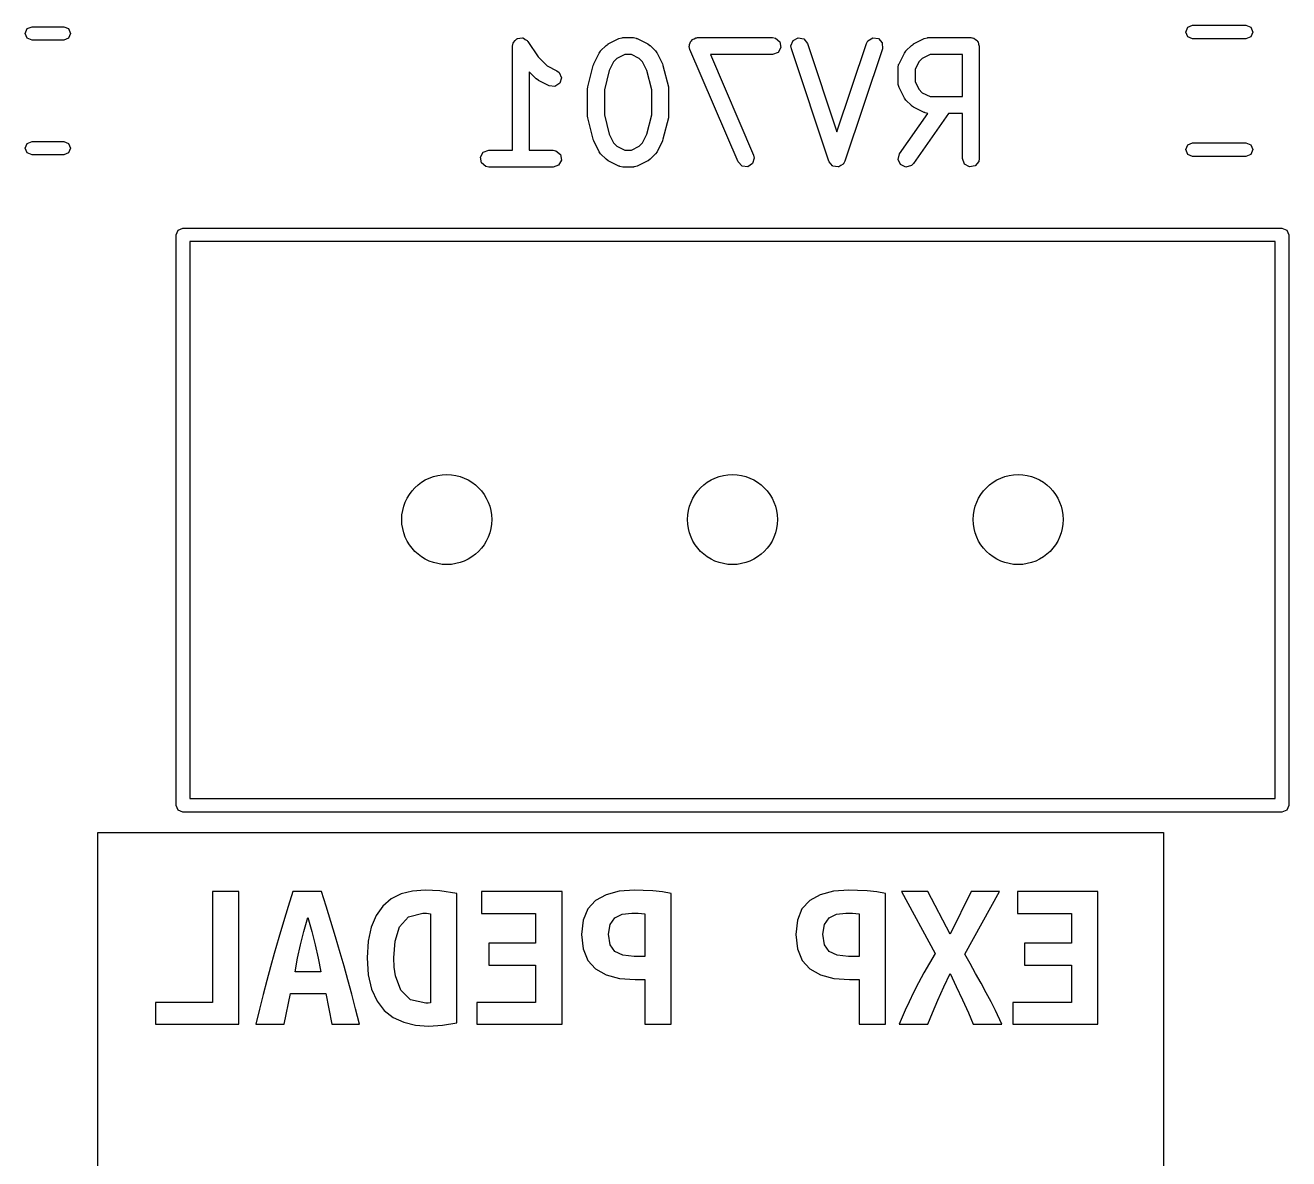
# Model space of a CAD drawing. Extents: x 109 to 192, y -153 to -42.
# Drawn here: x 110.54 to 121.78, y -81.37 to -71.3 of the extents above; entities that cross this region are included whole.
import ezdxf

# ---------------------------------------------------------------- set-up
doc = ezdxf.new("R2010")
doc.units = 0
doc.layers.add('BLACK', color=7, linetype='CONTINUOUS')

msp = doc.modelspace()

# ---------------------------------------------------------------- linework, layer by layer
at = {"layer": 'BLACK', "linetype": 'CONTINUOUS'}
for p, q in [((110.561, -71.3296), (110.603, -71.312)), ((110.603, -71.312), (110.885, -71.312)), ((110.885, -71.312), (110.927, -71.3296)), ((120.861, -71.3595), (120.878, -71.3171)), ((120.878, -71.3171), (120.921, -71.2995)), ((120.921, -71.2995), (121.395, -71.2995)), ((121.395, -71.2995), (121.438, -71.3171)), ((121.438, -71.3171), (121.455, -71.3595)), ((110.543, -71.372), (110.561, -71.3296)), ((110.561, -71.4144), (110.543, -71.372)), ((110.603, -71.432), (110.561, -71.4144)), ((110.885, -71.432), (110.603, -71.432)), ((110.927, -71.4144), (110.885, -71.432)), ((110.927, -71.3296), (110.945, -71.372)), ((110.945, -71.372), (110.927, -71.4144)), ((114.898, -71.4361), (114.912, -71.4194)), ((114.912, -71.4194), (114.916, -71.4187)), ((114.916, -71.4187), (114.919, -71.4157)), ((114.919, -71.4157), (114.941, -71.4143)), ((114.941, -71.4143), (114.962, -71.4105)), ((114.962, -71.4105), (114.966, -71.4127)), ((114.966, -71.4127), (114.97, -71.4124)), ((114.97, -71.4124), (114.988, -71.4253)), ((114.988, -71.4253), (115.006, -71.4362)), ((115.725, -71.4649), (115.82, -71.4173)), ((115.82, -71.4173), (115.845, -71.4099)), ((115.845, -71.4099), (115.85, -71.4109)), ((115.85, -71.4109), (115.854, -71.4094)), ((115.854, -71.4094), (115.949, -71.4094)), ((115.949, -71.4094), (115.975, -71.4139)), ((115.975, -71.4139), (115.978, -71.4168)), ((115.978, -71.4168), (115.983, -71.4173)), ((115.983, -71.4173), (116.078, -71.4649)), ((116.46, -71.4395), (116.468, -71.4346)), ((116.468, -71.4346), (116.472, -71.4269)), ((116.472, -71.4269), (116.489, -71.4209)), ((116.489, -71.4209), (116.503, -71.4114)), ((116.503, -71.4114), (116.512, -71.4124)), ((116.512, -71.4124), (116.52, -71.4094)), ((116.52, -71.4094), (117.187, -71.4094)), ((117.187, -71.4094), (117.213, -71.4139)), ((117.213, -71.4139), (117.252, -71.4469)), ((117.35, -71.4823), (117.369, -71.4346)), ((117.369, -71.4346), (117.414, -71.4102)), ((117.414, -71.4102), (117.464, -71.4205)), ((117.464, -71.4205), (117.496, -71.4607)), ((118.033, -71.4378), (118.077, -71.4109)), ((118.077, -71.4109), (118.128, -71.4184)), ((118.128, -71.4184), (118.162, -71.4568)), ((118.439, -71.4649), (118.535, -71.4173)), ((118.535, -71.4173), (118.56, -71.4099)), ((118.56, -71.4099), (118.564, -71.4109)), ((118.564, -71.4109), (118.568, -71.4094)), ((118.568, -71.4094), (118.949, -71.4094)), ((118.949, -71.4094), (118.959, -71.4111)), ((118.959, -71.4111), (118.962, -71.4105)), ((118.962, -71.4105), (118.965, -71.4122)), ((118.965, -71.4122), (118.975, -71.4139)), ((118.975, -71.4139), (118.99, -71.4264)), ((118.99, -71.4264), (119.006, -71.4362)), ((120.878, -71.4019), (120.861, -71.3595)), ((120.921, -71.4195), (120.878, -71.4019)), ((121.395, -71.4195), (120.921, -71.4195)), ((121.438, -71.4019), (121.395, -71.4195)), ((121.455, -71.3595), (121.438, -71.4019)), ((114.874, -71.4844), (114.879, -71.4587)), ((114.874, -72.4094), (114.874, -71.4844)), ((114.879, -71.4587), (114.881, -71.4554)), ((114.881, -71.4554), (114.882, -71.4511)), ((114.882, -71.4511), (114.898, -71.4361)), ((115.006, -71.4362), (115.008, -71.4402)), ((115.008, -71.4402), (115.011, -71.4428)), ((115.011, -71.4428), (115.103, -71.5795)), ((115.596, -71.6413), (115.644, -71.5461)), ((115.644, -71.5461), (115.657, -71.5281)), ((115.657, -71.5281), (115.658, -71.5266)), ((115.658, -71.5266), (115.706, -71.479)), ((115.706, -71.479), (115.724, -71.4661)), ((115.724, -71.4661), (115.725, -71.4649)), ((116.078, -71.4649), (116.096, -71.4783)), ((116.096, -71.4783), (116.097, -71.479)), ((116.097, -71.479), (116.145, -71.5266)), ((116.145, -71.5266), (116.158, -71.545)), ((116.158, -71.545), (116.159, -71.5461)), ((116.159, -71.5461), (116.207, -71.6413)), ((116.446, -71.4886), (116.448, -71.4801)), ((116.452, -71.5139), (116.446, -71.4886)), ((116.447, -71.4714), (116.455, -71.4562)), ((116.448, -71.4801), (116.447, -71.4714)), ((116.88, -72.5139), (116.452, -71.5139)), ((116.455, -71.4562), (116.46, -71.4395)), ((117.235, -71.5418), (117.187, -71.5594)), ((117.261, -71.4974), (117.235, -71.5418)), ((117.252, -71.4469), (117.261, -71.4974)), ((117.354, -71.5081), (117.35, -71.4823)), ((117.687, -72.5081), (117.354, -71.5081)), ((117.496, -71.4607), (117.759, -72.2472)), ((117.759, -72.2472), (118.021, -71.4607)), ((118.163, -71.5081), (117.83, -72.5081)), ((118.021, -71.4607), (118.033, -71.4378)), ((118.162, -71.4568), (118.163, -71.5081)), ((118.311, -71.6413), (118.358, -71.5461)), ((118.358, -71.5461), (118.372, -71.5281)), ((118.372, -71.5266), (118.42, -71.479)), ((118.372, -71.5281), (118.372, -71.5266)), ((118.42, -71.479), (118.438, -71.4661)), ((118.438, -71.4661), (118.439, -71.4649)), ((119.006, -71.4362), (119.009, -71.4425)), ((119.009, -71.4425), (119.014, -71.4469)), ((119.014, -71.4469), (119.017, -71.4661)), ((119.017, -71.4661), (119.024, -71.4844)), ((119.024, -71.4844), (119.024, -72.4844)), ((115.103, -71.5795), (115.184, -71.6608)), ((115.543, -71.8471), (115.591, -71.6567)), ((115.591, -71.6567), (115.596, -71.6448)), ((115.596, -71.6448), (115.596, -71.6413)), ((115.773, -71.624), (115.734, -71.701)), ((115.803, -71.5936), (115.773, -71.624)), ((115.872, -71.5594), (115.803, -71.5936)), ((115.931, -71.5594), (115.872, -71.5594)), ((116, -71.5936), (115.931, -71.5594)), ((116.03, -71.624), (116, -71.5936)), ((116.069, -71.701), (116.03, -71.624)), ((116.207, -71.6413), (116.21, -71.6537)), ((116.21, -71.6537), (116.212, -71.6567)), ((116.212, -71.6567), (116.26, -71.8471)), ((117.187, -71.5594), (116.634, -71.5594)), ((116.634, -71.5594), (117.018, -72.4548)), ((118.303, -71.6749), (118.307, -71.6492)), ((118.307, -71.6492), (118.31, -71.6458)), ((118.31, -71.6458), (118.311, -71.6413)), ((118.487, -71.624), (118.453, -71.6926)), ((118.517, -71.5936), (118.487, -71.624)), ((118.586, -71.5594), (118.517, -71.5936)), ((118.874, -71.5594), (118.586, -71.5594)), ((118.874, -71.9332), (118.874, -71.5594)), ((115.086, -71.7755), (115.024, -71.7131)), ((115.024, -71.7131), (115.024, -72.4094)), ((115.184, -71.6608), (115.268, -71.703)), ((115.268, -71.703), (115.289, -71.7185)), ((115.289, -71.7185), (115.31, -71.7656)), ((115.31, -71.7656), (115.295, -71.8148)), ((115.734, -71.701), (115.691, -71.8746)), ((116.112, -71.8746), (116.069, -71.701)), ((118.303, -71.8177), (118.303, -71.6749)), ((118.453, -71.6926), (118.453, -71.8)), ((115.088, -71.7762), (115.086, -71.7755)), ((115.106, -71.7896), (115.088, -71.7762)), ((115.201, -71.8372), (115.106, -71.7896)), ((115.252, -71.843), (115.201, -71.8372)), ((115.295, -71.8148), (115.252, -71.843)), ((115.541, -71.8653), (115.543, -71.8506)), ((115.541, -72.1034), (115.541, -71.8653)), ((115.543, -71.8506), (115.543, -71.8471)), ((115.691, -71.8746), (115.691, -72.0942)), ((116.112, -72.0942), (116.112, -71.8746)), ((116.26, -71.8471), (116.261, -71.8621)), ((116.261, -71.8621), (116.262, -71.8653)), ((116.262, -71.8653), (116.262, -72.1034)), ((118.304, -71.8219), (118.303, -71.8177)), ((118.303, -71.8263), (118.304, -71.8219)), ((118.311, -71.8513), (118.303, -71.8263)), ((118.358, -71.9465), (118.311, -71.8513)), ((118.453, -71.8), (118.487, -71.8685)), ((118.487, -71.8685), (118.517, -71.8989)), ((118.359, -71.9476), (118.358, -71.9465)), ((118.372, -71.966), (118.359, -71.9476)), ((118.42, -72.0136), (118.372, -71.966)), ((118.517, -71.8989), (118.586, -71.9332)), ((118.586, -71.9332), (118.874, -71.9332)), ((115.542, -72.1067), (115.541, -72.1034)), ((115.543, -72.1216), (115.542, -72.1067)), ((115.691, -72.0942), (115.734, -72.2677)), ((116.069, -72.2677), (116.112, -72.0942)), ((116.262, -72.1034), (116.26, -72.1182)), ((118.316, -72.4414), (118.567, -72.083)), ((118.421, -72.0143), (118.42, -72.0136)), ((118.439, -72.0277), (118.421, -72.0143)), ((118.535, -72.0753), (118.439, -72.0277)), ((118.75, -72.0832), (118.439, -72.5274)), ((118.539, -72.0758), (118.535, -72.0753)), ((118.542, -72.0787), (118.539, -72.0758)), ((118.567, -72.083), (118.542, -72.0787)), ((118.874, -72.0832), (118.75, -72.0832)), ((118.874, -72.4844), (118.874, -72.0832)), ((115.591, -72.3121), (115.543, -72.1216)), ((116.26, -72.1216), (116.212, -72.3121)), ((116.26, -72.1182), (116.26, -72.1216)), ((110.561, -72.3496), (110.603, -72.332)), ((110.603, -72.332), (110.885, -72.332)), ((110.885, -72.332), (110.927, -72.3496)), ((115.593, -72.315), (115.591, -72.3121)), ((115.596, -72.3274), (115.593, -72.315)), ((115.644, -72.4227), (115.596, -72.3274)), ((115.734, -72.2677), (115.773, -72.3447)), ((116.03, -72.3447), (116.069, -72.2677)), ((116.207, -72.3274), (116.159, -72.4227)), ((116.212, -72.3121), (116.207, -72.3239)), ((116.207, -72.3239), (116.207, -72.3274)), ((110.543, -72.392), (110.561, -72.3496)), ((110.561, -72.4344), (110.543, -72.392)), ((110.603, -72.452), (110.561, -72.4344)), ((110.927, -72.4344), (110.885, -72.452)), ((110.927, -72.3496), (110.945, -72.392)), ((110.945, -72.392), (110.927, -72.4344)), ((114.589, -72.4714), (114.615, -72.4269)), ((114.615, -72.4269), (114.663, -72.4094)), ((114.663, -72.4094), (114.874, -72.4094)), ((115.024, -72.4094), (115.235, -72.4094)), ((115.235, -72.4094), (115.26, -72.4139)), ((115.26, -72.4139), (115.3, -72.4469)), ((115.645, -72.4238), (115.644, -72.4227)), ((115.658, -72.4422), (115.645, -72.4238)), ((115.706, -72.4898), (115.658, -72.4422)), ((115.773, -72.3447), (115.803, -72.3751)), ((115.803, -72.3751), (115.872, -72.4094)), ((115.872, -72.4094), (115.931, -72.4094)), ((115.931, -72.4094), (116, -72.3751)), ((116, -72.3751), (116.03, -72.3447)), ((116.145, -72.4422), (116.097, -72.4898)), ((116.146, -72.4407), (116.145, -72.4422)), ((116.159, -72.4227), (116.146, -72.4407)), ((118.303, -72.4909), (118.316, -72.4414)), ((120.861, -72.4045), (120.878, -72.3621)), ((120.878, -72.4469), (120.861, -72.4045)), ((120.878, -72.3621), (120.921, -72.3445)), ((120.921, -72.3445), (121.395, -72.3445)), ((121.395, -72.3445), (121.438, -72.3621)), ((121.438, -72.3621), (121.455, -72.4045)), ((121.455, -72.4045), (121.438, -72.4469)), ((110.885, -72.452), (110.603, -72.452)), ((114.598, -72.5219), (114.589, -72.4714)), ((114.638, -72.5549), (114.598, -72.5219)), ((114.663, -72.5594), (114.638, -72.5549)), ((115.283, -72.5418), (115.235, -72.5594)), ((115.309, -72.4974), (115.283, -72.5418)), ((115.3, -72.4469), (115.309, -72.4974)), ((115.707, -72.4905), (115.706, -72.4898)), ((115.725, -72.5038), (115.707, -72.4905)), ((115.82, -72.5515), (115.725, -72.5038)), ((115.825, -72.552), (115.82, -72.5515)), ((115.828, -72.5549), (115.825, -72.552)), ((115.854, -72.5594), (115.828, -72.5549)), ((115.953, -72.5578), (115.949, -72.5594)), ((115.958, -72.5589), (115.953, -72.5578)), ((115.983, -72.5515), (115.958, -72.5589)), ((116.078, -72.5038), (115.983, -72.5515)), ((116.079, -72.5027), (116.078, -72.5038)), ((116.097, -72.4898), (116.079, -72.5027)), ((116.915, -72.5513), (116.88, -72.5139)), ((116.966, -72.5574), (116.915, -72.5513)), ((117.009, -72.5293), (116.966, -72.5574)), ((117.024, -72.4802), (117.009, -72.5293)), ((117.018, -72.4548), (117.024, -72.4802)), ((117.689, -72.5098), (117.687, -72.5081)), ((117.689, -72.5119), (117.689, -72.5098)), ((117.705, -72.5297), (117.689, -72.5119)), ((117.719, -72.5483), (117.705, -72.5297)), ((117.721, -72.5487), (117.719, -72.5483)), ((117.723, -72.5503), (117.721, -72.5487)), ((117.746, -72.5538), (117.723, -72.5503)), ((117.77, -72.5586), (117.746, -72.5538)), ((117.771, -72.5575), (117.77, -72.5586)), ((117.774, -72.5579), (117.771, -72.5575)), ((117.794, -72.5454), (117.774, -72.5579)), ((117.815, -72.5341), (117.794, -72.5454)), ((117.817, -72.531), (117.815, -72.5321)), ((117.815, -72.5321), (117.815, -72.5341)), ((117.83, -72.5081), (117.817, -72.531)), ((118.325, -72.5374), (118.303, -72.4909)), ((118.371, -72.5591), (118.325, -72.5374)), ((118.421, -72.5458), (118.371, -72.5591)), ((118.439, -72.5274), (118.421, -72.5458)), ((118.892, -72.5326), (118.874, -72.4844)), ((118.936, -72.5582), (118.892, -72.5326)), ((118.987, -72.5493), (118.936, -72.5582)), ((119.02, -72.51), (118.987, -72.5493)), ((119.024, -72.4844), (119.02, -72.51)), ((120.921, -72.4645), (120.878, -72.4469)), ((121.395, -72.4645), (120.921, -72.4645)), ((121.438, -72.4469), (121.395, -72.4645)), ((115.235, -72.5594), (114.663, -72.5594)), ((115.949, -72.5594), (115.854, -72.5594)), ((111.885, -73.162), (111.903, -73.1196)), ((111.903, -73.1196), (111.945, -73.102)), ((111.945, -73.102), (121.715, -73.102)), ((121.715, -73.102), (121.757, -73.1196)), ((121.757, -73.1196), (121.775, -73.162)), ((111.885, -78.232), (111.885, -73.162)), ((112.005, -73.222), (112.005, -78.172)), ((121.655, -73.222), (112.005, -73.222)), ((121.655, -78.172), (121.655, -73.222)), ((121.775, -73.162), (121.775, -78.232)), ((112.005, -78.172), (121.655, -78.172)), ((111.903, -78.2744), (111.885, -78.232)), ((111.945, -78.292), (111.903, -78.2744)), ((121.757, -78.2744), (121.715, -78.292)), ((121.775, -78.232), (121.757, -78.2744)), ((121.715, -78.292), (111.945, -78.292)), ((111.188, -83.0715), (111.188, -78.4725)), ((111.188, -78.4725), (120.663, -78.4725)), ((120.663, -78.4725), (120.663, -83.0715)), ((112.206, -78.9984), (112.206, -79.9833)), ((112.442, -78.9984), (112.206, -78.9984)), ((112.442, -80.1776), (112.442, -78.9984)), ((112.922, -78.9984), (112.88, -79.1299)), ((113.177, -78.9984), (112.922, -78.9984)), ((113.218, -79.1289), (113.177, -78.9984)), ((113.796, -79.0635), (113.722, -79.127)), ((113.885, -79.0194), (113.796, -79.0635)), ((113.986, -78.9937), (113.885, -79.0194)), ((114.097, -78.9851), (113.986, -78.9937)), ((114.229, -78.9908), (114.097, -78.9851)), ((114.379, -79.0137), (114.229, -78.9908)), ((114.379, -80.1643), (114.379, -79.0137)), ((115.315, -78.9984), (114.6, -78.9984)), ((114.6, -78.9984), (114.6, -79.1928)), ((115.315, -80.1776), (115.315, -78.9984)), ((115.706, -79.0262), (115.612, -79.0775)), ((115.822, -78.9954), (115.706, -79.0262)), ((115.96, -78.9851), (115.822, -78.9954)), ((116.035, -78.987), (115.96, -78.9851)), ((116.121, -78.9918), (116.035, -78.987)), ((116.207, -79.0003), (116.121, -78.9918)), ((116.284, -79.0137), (116.207, -79.0003)), ((116.284, -80.1776), (116.284, -79.0137)), ((117.611, -79.0262), (117.517, -79.0775)), ((117.727, -78.9954), (117.611, -79.0262)), ((117.865, -78.9851), (117.727, -78.9954)), ((117.94, -78.987), (117.865, -78.9851)), ((118.026, -78.9918), (117.94, -78.987)), ((118.112, -79.0003), (118.026, -78.9918)), ((118.189, -79.0137), (118.112, -79.0003)), ((118.189, -80.1776), (118.189, -79.0137)), ((118.568, -78.9984), (118.332, -78.9984)), ((118.332, -78.9984), (118.633, -79.549)), ((118.765, -79.3756), (118.568, -78.9984)), ((118.951, -78.9984), (118.765, -79.3756)), ((118.896, -79.5547), (119.205, -78.9984)), ((119.205, -78.9984), (118.951, -78.9984)), ((119.363, -78.9984), (119.363, -79.1928)), ((120.077, -78.9984), (119.363, -78.9984)), ((120.077, -80.1776), (120.077, -78.9984)), ((112.88, -79.1299), (112.838, -79.2654)), ((113.259, -79.263), (113.218, -79.1289)), ((113.722, -79.127), (113.663, -79.2104)), ((115.543, -79.1521), (115.502, -79.2528)), ((115.612, -79.0775), (115.543, -79.1521)), ((117.448, -79.1521), (117.407, -79.2528)), ((117.517, -79.0775), (117.448, -79.1521)), ((112.838, -79.2654), (112.797, -79.4047)), ((113.02, -79.3537), (113.055, -79.227)), ((113.055, -79.227), (113.091, -79.3537)), ((113.301, -79.4008), (113.259, -79.263)), ((113.663, -79.2104), (113.618, -79.3137)), ((113.871, -79.3109), (113.949, -79.2223)), ((113.949, -79.2223), (114.076, -79.1889)), ((114.076, -79.1889), (114.111, -79.1899)), ((114.111, -79.1899), (114.145, -79.1947)), ((114.145, -79.1947), (114.145, -79.9871)), ((114.6, -79.1928), (115.08, -79.1928)), ((115.08, -79.1928), (115.08, -79.4575)), ((115.502, -79.2528), (115.488, -79.3794)), ((115.728, -79.3775), (115.742, -79.2897)), ((115.742, -79.2897), (115.784, -79.2318)), ((115.784, -79.2318), (115.85, -79.1997)), ((115.85, -79.1997), (115.934, -79.1889)), ((115.934, -79.1889), (115.992, -79.1899)), ((115.992, -79.1899), (116.05, -79.1947)), ((116.05, -79.1947), (116.05, -79.5757)), ((117.407, -79.2528), (117.393, -79.3794)), ((117.633, -79.3775), (117.647, -79.2897)), ((117.647, -79.2897), (117.689, -79.2318)), ((117.689, -79.2318), (117.755, -79.1997)), ((117.755, -79.1997), (117.839, -79.1889)), ((117.839, -79.1889), (117.897, -79.1899)), ((117.897, -79.1899), (117.955, -79.1947)), ((117.955, -79.1947), (117.955, -79.5757)), ((119.363, -79.1928), (119.843, -79.1928)), ((119.843, -79.1928), (119.843, -79.4575)), ((112.797, -79.4047), (112.755, -79.548)), ((112.99, -79.4718), (113.02, -79.3537)), ((113.091, -79.3537), (113.121, -79.4718)), ((113.343, -79.5423), (113.301, -79.4008)), ((113.618, -79.3137), (113.59, -79.4387)), ((113.831, -79.4385), (113.871, -79.3109)), ((115.488, -79.3794), (115.502, -79.5074)), ((115.742, -79.4702), (115.728, -79.3775)), ((117.393, -79.3794), (117.407, -79.5074)), ((117.647, -79.4702), (117.633, -79.3775)), ((112.964, -79.589), (112.99, -79.4718)), ((113.121, -79.4718), (113.148, -79.589)), ((113.59, -79.4387), (113.581, -79.5871)), ((113.819, -79.5871), (113.831, -79.4385)), ((115.08, -79.4575), (114.663, -79.4575)), ((114.663, -79.4575), (114.663, -79.6519)), ((115.502, -79.5074), (115.544, -79.6093)), ((115.785, -79.5309), (115.742, -79.4702)), ((117.407, -79.5074), (117.449, -79.6093)), ((117.69, -79.5309), (117.647, -79.4702)), ((119.843, -79.4575), (119.426, -79.4575)), ((119.426, -79.4575), (119.426, -79.6519)), ((112.755, -79.548), (112.722, -79.6662)), ((112.941, -79.7109), (112.964, -79.589)), ((113.148, -79.589), (113.172, -79.7109)), ((113.377, -79.6595), (113.343, -79.5423)), ((113.581, -79.5871), (113.591, -79.7388)), ((113.823, -79.6711), (113.819, -79.5871)), ((115.544, -79.6093), (115.613, -79.6852)), ((115.856, -79.5645), (115.785, -79.5309)), ((115.955, -79.5757), (115.856, -79.5645)), ((116.05, -79.5757), (115.955, -79.5757)), ((117.449, -79.6093), (117.518, -79.6852)), ((117.761, -79.5645), (117.69, -79.5309)), ((117.86, -79.5757), (117.761, -79.5645)), ((117.955, -79.5757), (117.86, -79.5757)), ((118.582, -79.6328), (118.532, -79.7204)), ((118.633, -79.549), (118.582, -79.6328)), ((118.943, -79.6383), (118.896, -79.5547)), ((112.722, -79.6662), (112.69, -79.7882)), ((113.172, -79.7109), (112.941, -79.7109)), ((113.411, -79.7816), (113.377, -79.6595)), ((113.591, -79.7388), (113.622, -79.8662)), ((113.834, -79.7481), (113.823, -79.6711)), ((114.663, -79.6519), (115.08, -79.6519)), ((115.08, -79.6519), (115.08, -79.9833)), ((115.613, -79.6852), (115.708, -79.7376)), ((115.708, -79.7376), (115.825, -79.769)), ((117.518, -79.6852), (117.613, -79.7376)), ((117.613, -79.7376), (117.73, -79.769)), ((118.532, -79.7204), (118.484, -79.8088)), ((118.709, -79.8443), (118.765, -79.7262)), ((118.765, -79.7262), (118.82, -79.8407)), ((118.991, -79.7252), (118.943, -79.6383)), ((119.04, -79.8126), (118.991, -79.7252)), ((119.426, -79.6519), (119.843, -79.6519)), ((119.843, -79.6519), (119.843, -79.9833)), ((112.69, -79.7882), (112.658, -79.9141)), ((113.445, -79.9087), (113.411, -79.7816)), ((113.881, -79.8747), (113.834, -79.7481)), ((115.825, -79.769), (115.966, -79.7795)), ((115.966, -79.7795), (116.05, -79.7795)), ((116.05, -79.7795), (116.05, -80.1776)), ((117.73, -79.769), (117.871, -79.7795)), ((117.871, -79.7795), (117.955, -79.7795)), ((117.955, -79.7795), (117.955, -80.1776)), ((118.484, -79.8088), (118.44, -79.8947)), ((118.655, -79.9624), (118.709, -79.8443)), ((118.82, -79.8407), (118.875, -79.9595)), ((119.086, -79.8976), (119.04, -79.8126)), ((112.658, -79.9141), (112.626, -80.0439)), ((112.846, -80.1776), (112.901, -79.9052)), ((112.901, -79.9052), (113.215, -79.9052)), ((113.215, -79.9052), (113.269, -80.1776)), ((113.479, -80.0407), (113.445, -79.9087)), ((113.622, -79.8662), (113.671, -79.9707)), ((113.671, -79.9707), (113.735, -80.0538)), ((113.969, -79.9586), (113.881, -79.8747)), ((114.103, -79.989), (113.969, -79.9586)), ((118.44, -79.8947), (118.4, -79.9767)), ((118.607, -80.0752), (118.655, -79.9624)), ((118.875, -79.9595), (118.927, -80.0745)), ((119.129, -79.9786), (119.086, -79.8976)), ((112.206, -79.9833), (111.701, -79.9833)), ((111.701, -79.9833), (111.701, -80.1776)), ((112.626, -80.0439), (112.594, -80.1776)), ((113.513, -80.1776), (113.479, -80.0407)), ((113.735, -80.0538), (113.815, -80.1164)), ((114.124, -79.989), (114.103, -79.989)), ((114.145, -79.9871), (114.124, -79.989)), ((115.08, -79.9833), (114.558, -79.9833)), ((114.558, -79.9833), (114.558, -80.1776)), ((118.365, -80.0529), (118.313, -80.1776)), ((118.4, -79.9767), (118.365, -80.0529)), ((118.567, -80.1776), (118.607, -80.0752)), ((118.927, -80.0745), (118.97, -80.1776)), ((119.168, -80.0538), (119.129, -79.9786)), ((119.224, -80.1776), (119.168, -80.0538)), ((119.843, -79.9833), (119.321, -79.9833)), ((119.321, -79.9833), (119.321, -80.1776)), ((111.701, -80.1776), (112.442, -80.1776)), ((112.594, -80.1776), (112.846, -80.1776)), ((113.269, -80.1776), (113.513, -80.1776)), ((113.815, -80.1164), (113.908, -80.1595)), ((113.908, -80.1595), (114.013, -80.1845)), ((114.013, -80.1845), (114.128, -80.1929)), ((114.128, -80.1929), (114.251, -80.1862)), ((114.251, -80.1862), (114.379, -80.1643)), ((114.558, -80.1776), (115.315, -80.1776)), ((116.05, -80.1776), (116.284, -80.1776)), ((117.955, -80.1776), (118.189, -80.1776)), ((118.313, -80.1776), (118.567, -80.1776)), ((118.97, -80.1776), (119.224, -80.1776)), ((119.321, -80.1776), (120.077, -80.1776))]:
    msp.add_line(p, q, dxfattribs=at)
at = {"layer": 'BLACK'}
for centre in [(114.29, -75.692), (116.83, -75.692), (119.37, -75.692)]:
    msp.add_circle(centre, 0.4, dxfattribs=at)

doc.saveas('drawing.dxf')
